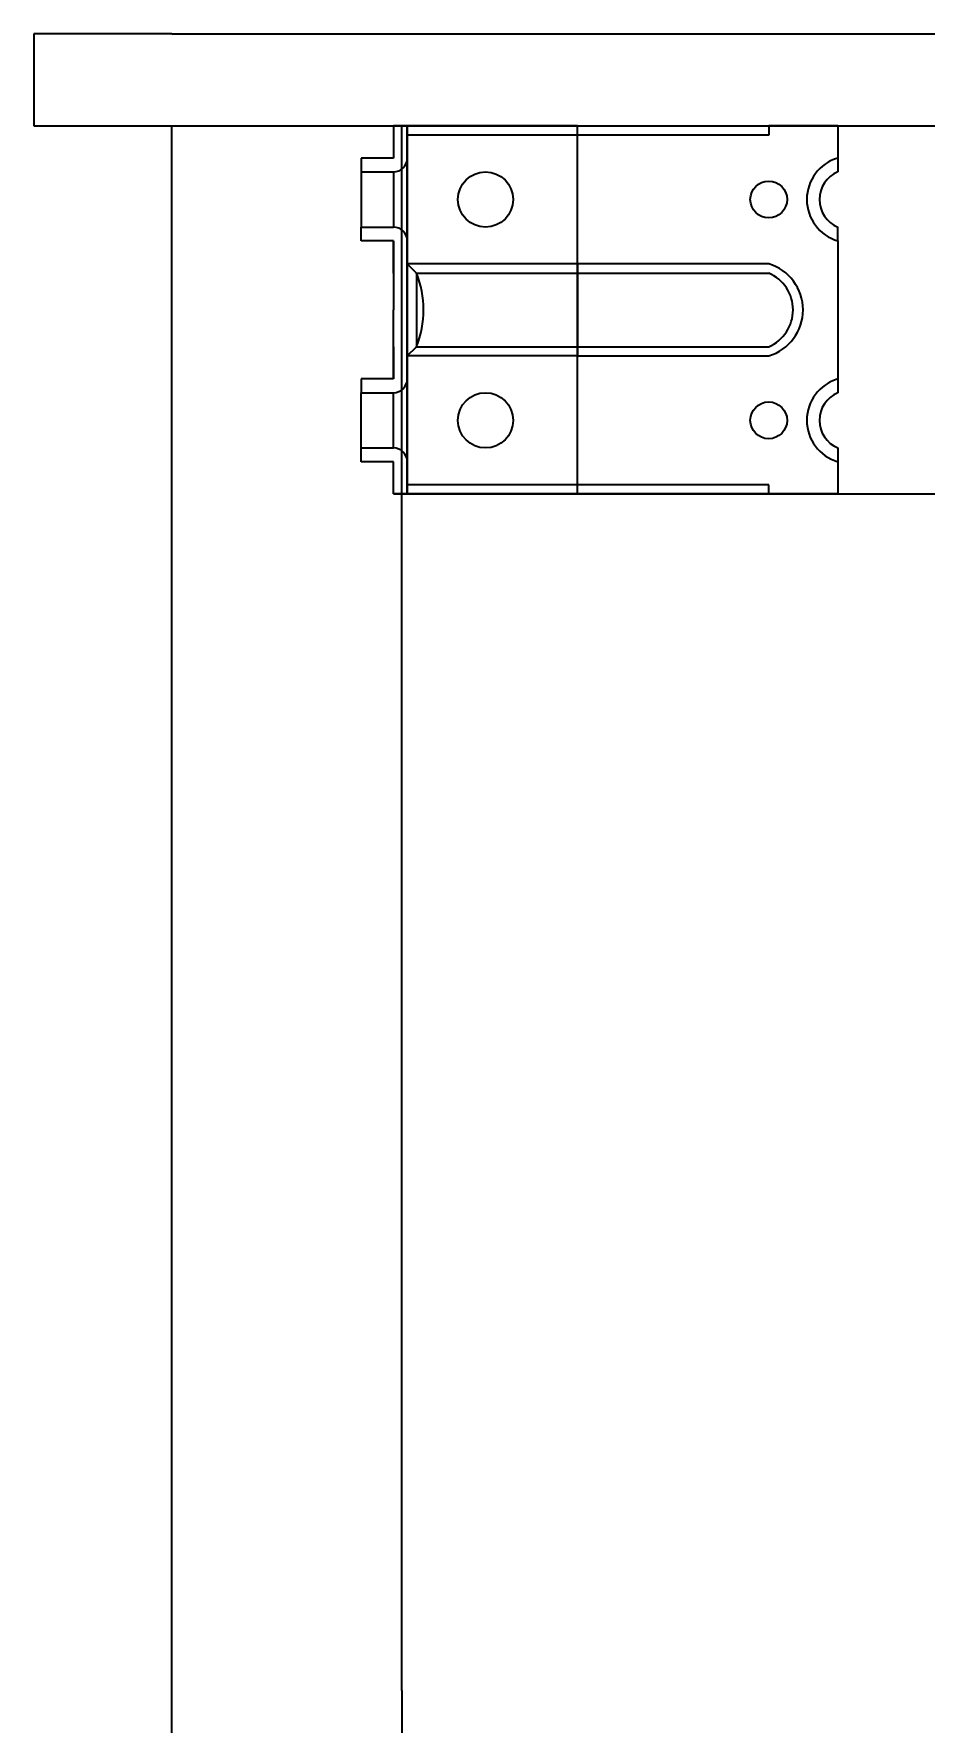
# Model space of a CAD drawing. Header units: millimetres. Extents: x 479 to 7862, y 682 to 3104.
# Drawn here: x 4529.9 to 4723.9, y 1044.2 to 1411.5 of the extents above; entities that cross this region are included whole.
import ezdxf

# ---------------------------------------------------------------- set-up
doc = ezdxf.new("R2010")
doc.units = ezdxf.units.MM
doc.layers.add('IF-FURN', color=7, linetype='Continuous', lineweight=35)

msp = doc.modelspace()

# ---------------------------------------------------------------- linework, layer by layer
at = {"layer": 'IF-FURN'}
for p, q in [((4559.91, 1411.5), (4529.91, 1411.5)), ((4529.91, 1411.5), (4529.91, 1391.5)), ((4559.91, 1411.5), (5299.91, 1411.5)), ((4529.91, 1391.5), (5299.91, 1391.5)), ((4559.91, 681.5), (4559.91, 1391.5)), ((4559.91, 681.5), (4559.91, 1391.5)), ((4608.11, 1391.5), (4608.11, 1384.5)), ((4648.11, 1391.5), (4608.11, 1391.5)), ((4608.11, 1391.5), (4608.11, 1384.5)), ((4609.91, 1051.45), (4609.91, 1391.5)), ((4611.11, 1391.5), (4611.11, 1311.5)), ((4611.11, 1311.5), (4611.11, 1391.5)), ((4689.67, 1389.5), (4611.11, 1389.5)), ((4648.11, 1311.5), (4648.11, 1391.5)), ((4648.11, 1391.5), (4704.67, 1391.5)), ((4704.67, 1391.5), (4689.67, 1391.5)), ((4689.67, 1391.5), (4689.67, 1389.5)), ((4704.67, 1391.5), (4704.67, 1384.5)), ((4608.11, 1384.5), (4601.11, 1384.5)), ((4601.11, 1384.5), (4601.11, 1381.5)), ((4601.11, 1381.5), (4605.11, 1381.5)), ((4601.11, 1381.5), (4601.11, 1369.5)), ((4605.11, 1381.5), (4608.11, 1381.5)), ((4608.11, 1381.5), (4608.11, 1369.5)), ((4704.67, 1384.5), (4704.67, 1381.5)), ((4601.11, 1366.5), (4601.11, 1369.5)), ((4601.11, 1369.5), (4605.11, 1369.5)), ((4605.11, 1369.5), (4608.11, 1369.5)), ((4605.11, 1369.5), (4608.11, 1369.5)), ((4704.67, 1366.5), (4704.67, 1369.5)), ((4608.11, 1366.5), (4601.11, 1366.5)), ((4608.11, 1366.5), (4608.11, 1351.5)), ((4608.11, 1359.5), (4608.11, 1366.5)), ((4704.67, 1366.5), (4704.67, 1333.5)), ((4648.11, 1361.5), (4611.11, 1361.5)), ((4611.11, 1361.5), (4611.11, 1359.5)), ((4611.11, 1361.5), (4613.11, 1359.5)), ((4613.11, 1359.5), (4613.11, 1343.5)), ((4613.11, 1359.5), (4689.67, 1359.5)), ((4689.67, 1361.5), (4648.11, 1361.5)), ((4648.11, 1361.5), (4648.11, 1341.5)), ((4608.11, 1336.5), (4608.11, 1351.5)), ((4608.11, 1343.5), (4608.11, 1336.5)), ((4611.11, 1343.5), (4611.11, 1341.5)), ((4611.11, 1341.5), (4613.11, 1343.5)), ((4648.11, 1341.5), (4611.11, 1341.5)), ((4613.11, 1343.5), (4689.67, 1343.5)), ((4648.11, 1341.5), (4689.67, 1341.5)), ((4608.11, 1336.5), (4601.11, 1336.5)), ((4601.11, 1336.5), (4601.11, 1333.5)), ((4601.11, 1333.5), (4605.11, 1333.5)), ((4601.11, 1321.5), (4601.11, 1333.5)), ((4605.11, 1333.5), (4608.11, 1333.5)), ((4605.11, 1333.5), (4608.11, 1333.5)), ((4608.11, 1321.5), (4608.11, 1333.5)), ((4601.11, 1318.5), (4601.11, 1321.5)), ((4601.11, 1321.5), (4605.11, 1321.5)), ((4605.11, 1321.5), (4608.11, 1321.5)), ((4704.67, 1321.5), (4704.67, 1311.5)), ((4608.11, 1318.5), (4601.11, 1318.5)), ((4608.11, 1311.5), (4608.11, 1318.5)), ((4608.11, 1311.5), (4608.11, 1318.5)), ((4608.11, 1311.5), (4648.11, 1311.5)), ((4648.11, 1311.5), (4608.11, 1311.5)), ((4609.91, 1311.5), (5249.91, 1311.5)), ((4689.67, 1313.5), (4611.11, 1313.5)), ((4704.67, 1311.5), (4648.11, 1311.5)), ((4689.67, 1311.5), (4689.67, 1313.5)), ((4609.91, 1051.45), (4609.91, 861.5))]:
    msp.add_line(p, q, dxfattribs=at)
for centre, radius in [((4628.11, 1375.5), 6), ((4689.67, 1375.5), 4), ((4628.11, 1327.5), 6), ((4689.67, 1327.5), 4)]:
    msp.add_circle(centre, radius, dxfattribs=at)
for centre, radius, start, end in [((4608.11, 1384.5), 3, 270, 0), ((4707.33, 1375.5), 9.38, 106.4605, 253.5395), ((4707.21, 1375.5), 6.51, 112.924, 247.076), ((4608.11, 1366.5), 3, 0, 90), ((4593.04, 1351.5), 21.61, 338.2711, 21.7289), ((4686.7, 1351.5), 10.43, 286.5475, 73.4525), ((4686.26, 1351.5), 8.7, 293.0909, 66.9091), ((4608.11, 1336.5), 3, 270, 0), ((4707.33, 1327.5), 9.38, 106.4605, 253.5395), ((4707.21, 1327.5), 6.51, 112.924, 247.076), ((4608.11, 1318.5), 3, 0, 90)]:
    msp.add_arc(centre, radius, start, end, dxfattribs=at)

doc.saveas('drawing.dxf')
